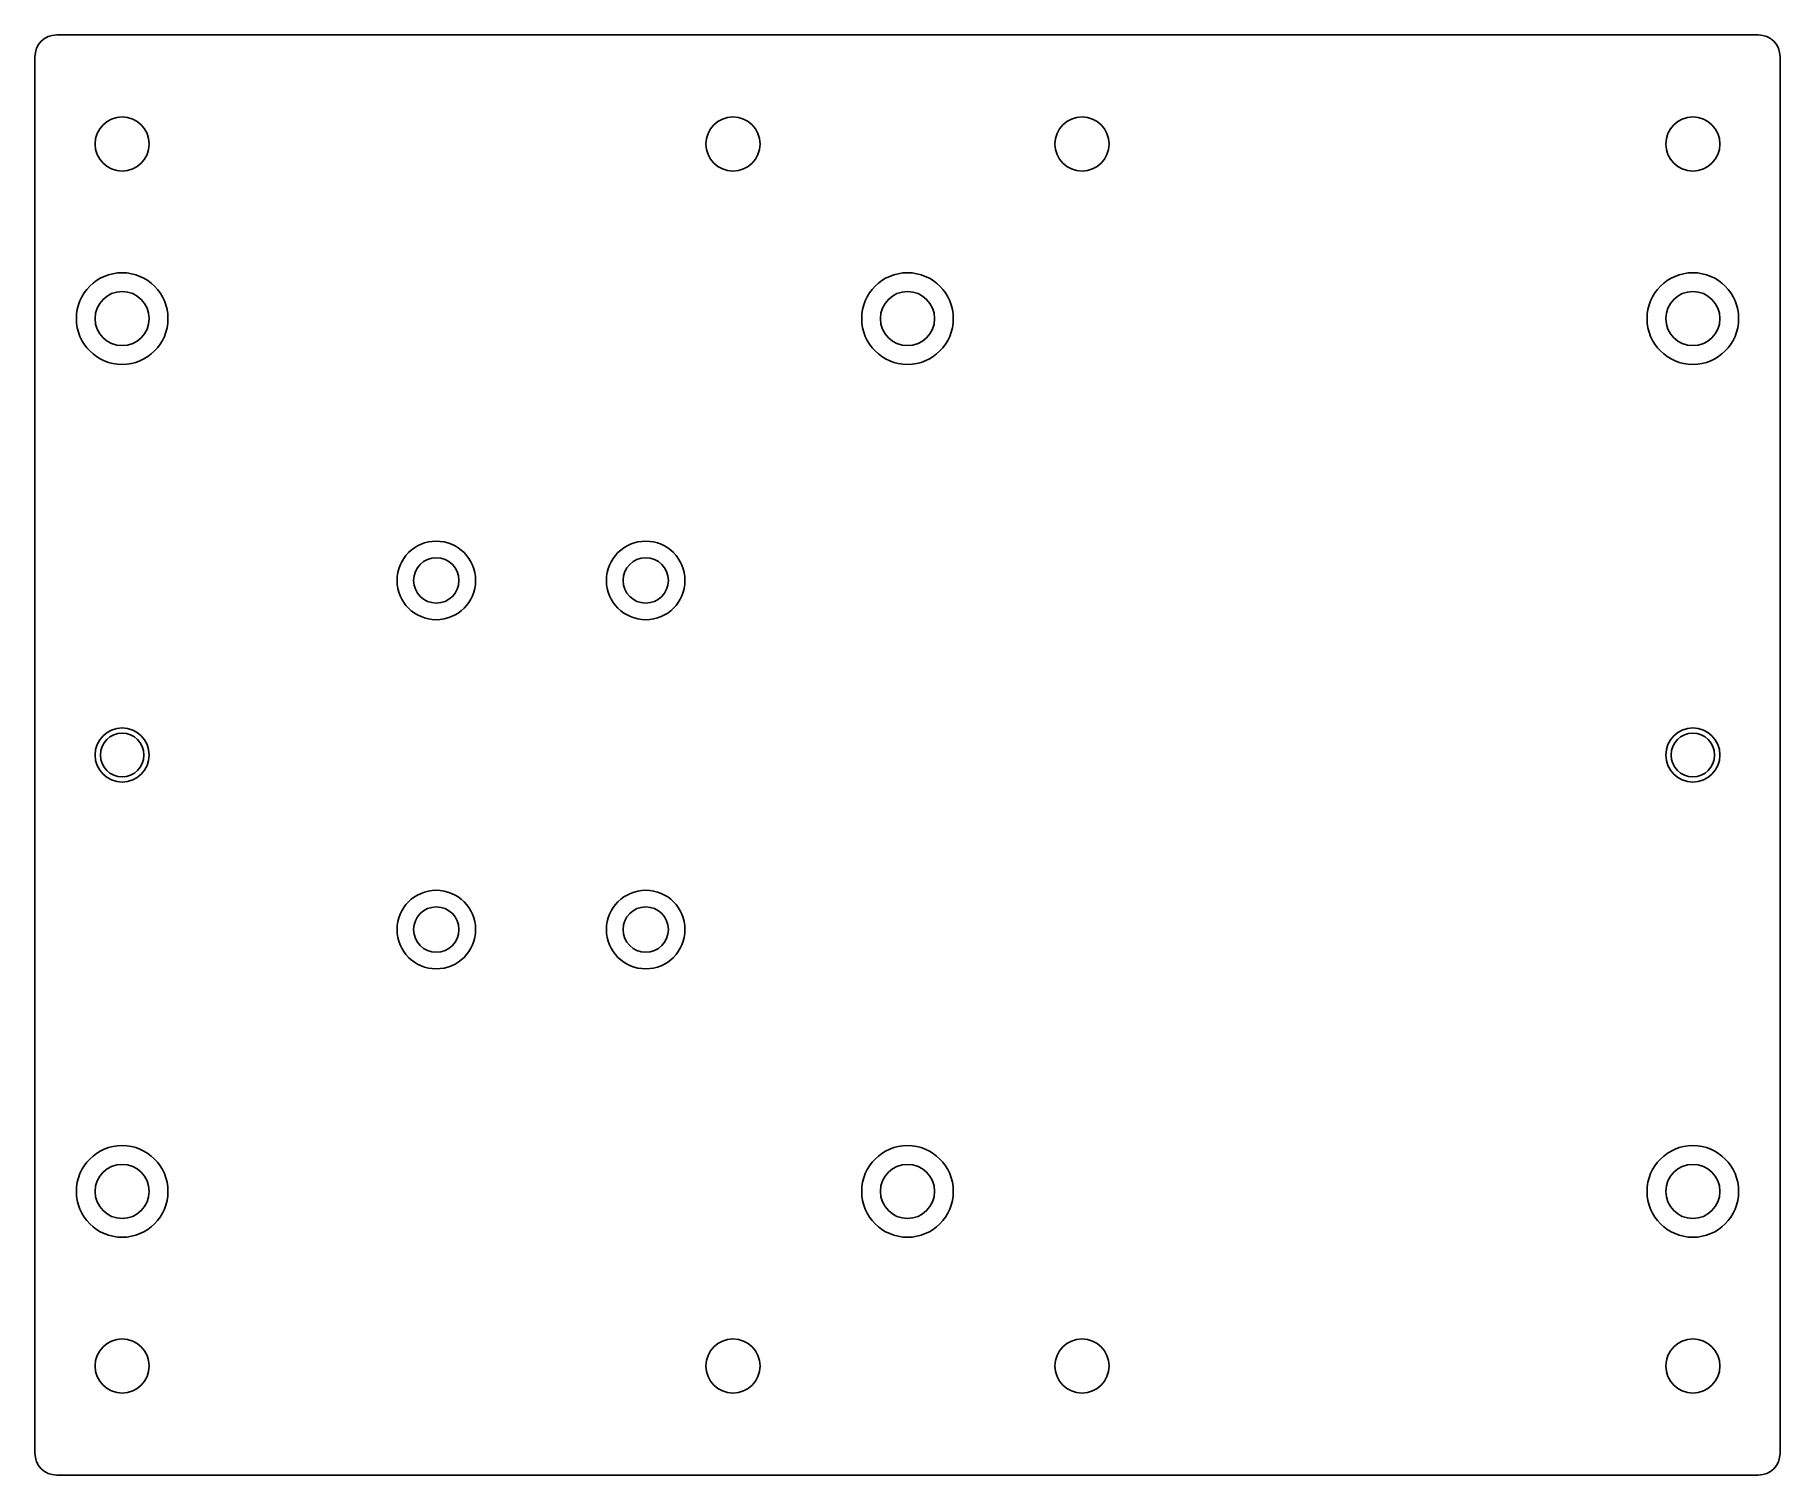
# Model space of a CAD drawing. Extents: x -100 to 100, y -82 to 82.
import ezdxf

# ---------------------------------------------------------------- set-up
doc = ezdxf.new("R2010")
doc.units = 0
doc.layers.add('Fusion004001', color=7, linetype='CONTINUOUS')

msp = doc.modelspace()

# ---------------------------------------------------------------- linework, layer by layer
at = {"layer": 'Fusion004001'}
for p, q in [((-97.5, 82.5, 30), (97.5, 82.5, 30)), ((-97.5, 82.5, 15), (97.5, 82.5, 15)), ((-97.5, 82.5, 30), (97.5, 82.5, 30)), ((-97.5, 82.5, 15), (97.5, 82.5, 15)), ((-97.5, 82.5, 15), (-97.5, 82.5, 30)), ((-97.5, 82.5, 15), (-97.5, 82.5, 30)), ((97.5, 82.5, 15), (97.5, 82.5, 30)), ((97.5, 82.5, 15), (97.5, 82.5, 30)), ((-100, -80, 30), (-100, 80, 30)), ((-100, -80, 30), (-100, 80, 30)), ((-100, 80, 15), (-100, 80, 30)), ((-100, -80, 15), (-100, 80, 15)), ((-100, -80, 15), (-100, 80, 15)), ((-100, 80, 15), (-100, 80, 30)), ((100, 80, 30), (100, -80, 30)), ((100, 80, 15), (100, -80, 15)), ((100, 80, 15), (100, 80, 30)), ((100, 80, 30), (100, -80, 30)), ((100, 80, 15), (100, -80, 15)), ((100, 80, 15), (100, 80, 30)), ((-86.9, 50, 15), (-86.9, 50, 23.5)), ((-86.9, 50, 15), (-86.9, 50, 23.5)), ((3.1, 50, 15), (3.1, 50, 23.5)), ((3.1, 50, 15), (3.1, 50, 23.5)), ((93.1, 50, 15), (93.1, 50, 23.5)), ((93.1, 50, 15), (93.1, 50, 23.5)), ((-49.5, 20, 24.5), (-49.5, 20, 30)), ((-49.5, 20, 24.5), (-49.5, 20, 30)), ((-25.5, 20, 24.5), (-25.5, 20, 30)), ((-25.5, 20, 24.5), (-25.5, 20, 30)), ((-86.9, 0, 15), (-86.9, 0, 23.5)), ((-86.9, 0, 15), (-86.9, 0, 23.5)), ((93.1, 0, 15), (93.1, 0, 23.5)), ((93.1, 0, 15), (93.1, 0, 23.5)), ((-49.5, -20, 24.5), (-49.5, -20, 30)), ((-49.5, -20, 24.5), (-49.5, -20, 30)), ((-25.5, -20, 24.5), (-25.5, -20, 30)), ((-25.5, -20, 24.5), (-25.5, -20, 30)), ((-86.9, -50, 15), (-86.9, -50, 23.5)), ((-86.9, -50, 15), (-86.9, -50, 23.5)), ((3.1, -50, 15), (3.1, -50, 23.5)), ((3.1, -50, 15), (3.1, -50, 23.5)), ((93.1, -50, 15), (93.1, -50, 23.5)), ((93.1, -50, 15), (93.1, -50, 23.5)), ((-100, -80, 15), (-100, -80, 30)), ((-100, -80, 15), (-100, -80, 30)), ((100, -80, 15), (100, -80, 30)), ((100, -80, 15), (100, -80, 30)), ((97.5, -82.5, 30), (-97.5, -82.5, 30)), ((97.5, -82.5, 15), (-97.5, -82.5, 15)), ((97.5, -82.5, 30), (-97.5, -82.5, 30)), ((-97.5, -82.5, 15), (-97.5, -82.5, 30)), ((97.5, -82.5, 15), (-97.5, -82.5, 15)), ((-97.5, -82.5, 15), (-97.5, -82.5, 30)), ((97.5, -82.5, 15), (97.5, -82.5, 30)), ((97.5, -82.5, 15), (97.5, -82.5, 30))]:
    msp.add_line(p, q, dxfattribs=at)
for centre, radius in [((-90, 70), 3.1), ((-90, 70), 3.1), ((-90, 70), 3.1), ((-90, 70), 3.1), ((-20, 70), 3.1), ((-20, 70), 3.1), ((-20, 70), 3.1), ((-20, 70), 3.1), ((20, 70), 3.1), ((20, 70), 3.1), ((20, 70), 3.1), ((20, 70), 3.1), ((90, 70), 3.1), ((90, 70), 3.1), ((90, 70), 3.1), ((90, 70), 3.1), ((-90, 50), 5.25), ((-90, 50), 5.25), ((-90, 50), 5.25), ((-90, 50), 5.25), ((0, 50), 5.25), ((0, 50), 5.25), ((0, 50), 5.25), ((0, 50), 5.25), ((90, 50), 5.25), ((90, 50), 5.25), ((90, 50), 5.25), ((90, 50), 5.25), ((-90, 50), 3.1), ((-90, 50), 3.1), ((-90, 50), 3.1), ((-90, 50), 3.1), ((0, 50), 3.1), ((0, 50), 3.1), ((0, 50), 3.1), ((0, 50), 3.1), ((90, 50), 3.1), ((90, 50), 3.1), ((90, 50), 3.1), ((90, 50), 3.1), ((-54, 20), 4.5), ((-54, 20), 4.5), ((-54, 20), 4.5), ((-54, 20), 4.5), ((-30, 20), 4.5), ((-30, 20), 4.5), ((-30, 20), 4.5), ((-30, 20), 4.5), ((-54, 20), 2.6), ((-54, 20), 2.6), ((-54, 20), 2.6), ((-54, 20), 2.6), ((-30, 20), 2.6), ((-30, 20), 2.6), ((-30, 20), 2.6), ((-30, 20), 2.6), ((-90, 0), 3.1), ((-90, 0), 3.1), ((-90, 0), 3.1), ((-90, 0), 3.1), ((-90, 0), 2.5), ((-90, 0), 2.5), ((-90, 0), 2.5), ((-90, 0), 2.5), ((90, 0), 3.1), ((90, 0), 3.1), ((90, 0), 3.1), ((90, 0), 3.1), ((90, 0), 2.5), ((90, 0), 2.5), ((90, 0), 2.5), ((90, 0), 2.5), ((-54, -20), 4.5), ((-54, -20), 4.5), ((-54, -20), 4.5), ((-54, -20), 4.5), ((-30, -20), 4.5), ((-30, -20), 4.5), ((-30, -20), 4.5), ((-30, -20), 4.5), ((-54, -20), 2.6), ((-54, -20), 2.6), ((-54, -20), 2.6), ((-54, -20), 2.6), ((-30, -20), 2.6), ((-30, -20), 2.6), ((-30, -20), 2.6), ((-30, -20), 2.6), ((-90, -50), 5.25), ((-90, -50), 5.25), ((-90, -50), 5.25), ((-90, -50), 5.25), ((0, -50), 5.25), ((0, -50), 5.25), ((0, -50), 5.25), ((0, -50), 5.25), ((90, -50), 5.25), ((90, -50), 5.25), ((90, -50), 5.25), ((90, -50), 5.25), ((-90, -50), 3.1), ((-90, -50), 3.1), ((-90, -50), 3.1), ((-90, -50), 3.1), ((0, -50), 3.1), ((0, -50), 3.1), ((0, -50), 3.1), ((0, -50), 3.1), ((90, -50), 3.1), ((90, -50), 3.1), ((90, -50), 3.1), ((90, -50), 3.1), ((-90, -70), 3.1), ((-90, -70), 3.1), ((-90, -70), 3.1), ((-90, -70), 3.1), ((-20, -70), 3.1), ((-20, -70), 3.1), ((-20, -70), 3.1), ((-20, -70), 3.1), ((20, -70), 3.1), ((20, -70), 3.1), ((20, -70), 3.1), ((20, -70), 3.1), ((90, -70), 3.1), ((90, -70), 3.1), ((90, -70), 3.1), ((90, -70), 3.1)]:
    msp.add_circle(centre, radius, dxfattribs=at)
for centre, start, end in [((-97.5, 80, 30), 90, 180), ((-97.5, 80, 15), 90, 180), ((-97.5, 80, 15), 90, 180), ((-97.5, 80, 30), 90, 180), ((97.5, 80, 30), 0, 90), ((97.5, 80, 15), 0, 90), ((97.5, 80, 15), 0, 90), ((97.5, 80, 30), 0, 90), ((-97.5, -80, 30), 180, -90), ((-97.5, -80, 15), 180, -90), ((-97.5, -80, 15), 180, -90), ((-97.5, -80, 30), 180, -90), ((97.5, -80, 30), -90, 0), ((97.5, -80, 15), -90, 0), ((97.5, -80, 15), -90, 0), ((97.5, -80, 30), -90, 0)]:
    msp.add_arc(centre, 2.5, start, end, dxfattribs=at)
for points in [[(-86.9, 70, 30), (-86.9, 70, 15)], [(-86.9, 70, 30), (-86.9, 70, 15)], [(-16.9, 70, 30), (-16.9, 70, 15)], [(-16.9, 70, 30), (-16.9, 70, 15)], [(23.1, 70, 30), (23.1, 70, 15)], [(23.1, 70, 30), (23.1, 70, 15)], [(93.1, 70, 30), (93.1, 70, 15)], [(93.1, 70, 30), (93.1, 70, 15)], [(-84.75, 50, 30), (-84.75, 50, 23.5)], [(-84.75, 50, 30), (-84.75, 50, 23.5)], [(5.25, 50, 30), (5.25, 50, 23.5)], [(5.25, 50, 30), (5.25, 50, 23.5)], [(95.25, 50, 30), (95.25, 50, 23.5)], [(95.25, 50, 30), (95.25, 50, 23.5)], [(-51.4, 20, 24.5), (-51.4, 20, 15)], [(-51.4, 20, 24.5), (-51.4, 20, 15)], [(-27.4, 20, 24.5), (-27.4, 20, 15)], [(-27.4, 20, 24.5), (-27.4, 20, 15)], [(-87.5, 0, 30), (-87.5, 0, 23.5)], [(-87.5, 0, 30), (-87.5, 0, 23.5)], [(92.5, 0, 30), (92.5, 0, 23.5)], [(92.5, 0, 30), (92.5, 0, 23.5)], [(-51.4, -20, 24.5), (-51.4, -20, 15)], [(-51.4, -20, 24.5), (-51.4, -20, 15)], [(-27.4, -20, 24.5), (-27.4, -20, 15)], [(-27.4, -20, 24.5), (-27.4, -20, 15)], [(-84.75, -50, 30), (-84.75, -50, 23.5)], [(-84.75, -50, 30), (-84.75, -50, 23.5)], [(5.25, -50, 30), (5.25, -50, 23.5)], [(5.25, -50, 30), (5.25, -50, 23.5)], [(95.25, -50, 30), (95.25, -50, 23.5)], [(95.25, -50, 30), (95.25, -50, 23.5)], [(-86.9, -70, 30), (-86.9, -70, 15)], [(-86.9, -70, 30), (-86.9, -70, 15)], [(-16.9, -70, 30), (-16.9, -70, 15)], [(-16.9, -70, 30), (-16.9, -70, 15)], [(23.1, -70, 30), (23.1, -70, 15)], [(23.1, -70, 30), (23.1, -70, 15)], [(93.1, -70, 30), (93.1, -70, 15)], [(93.1, -70, 30), (93.1, -70, 15)]]:
    msp.add_open_spline(points, degree=1, dxfattribs=at)

doc.saveas('drawing.dxf')
